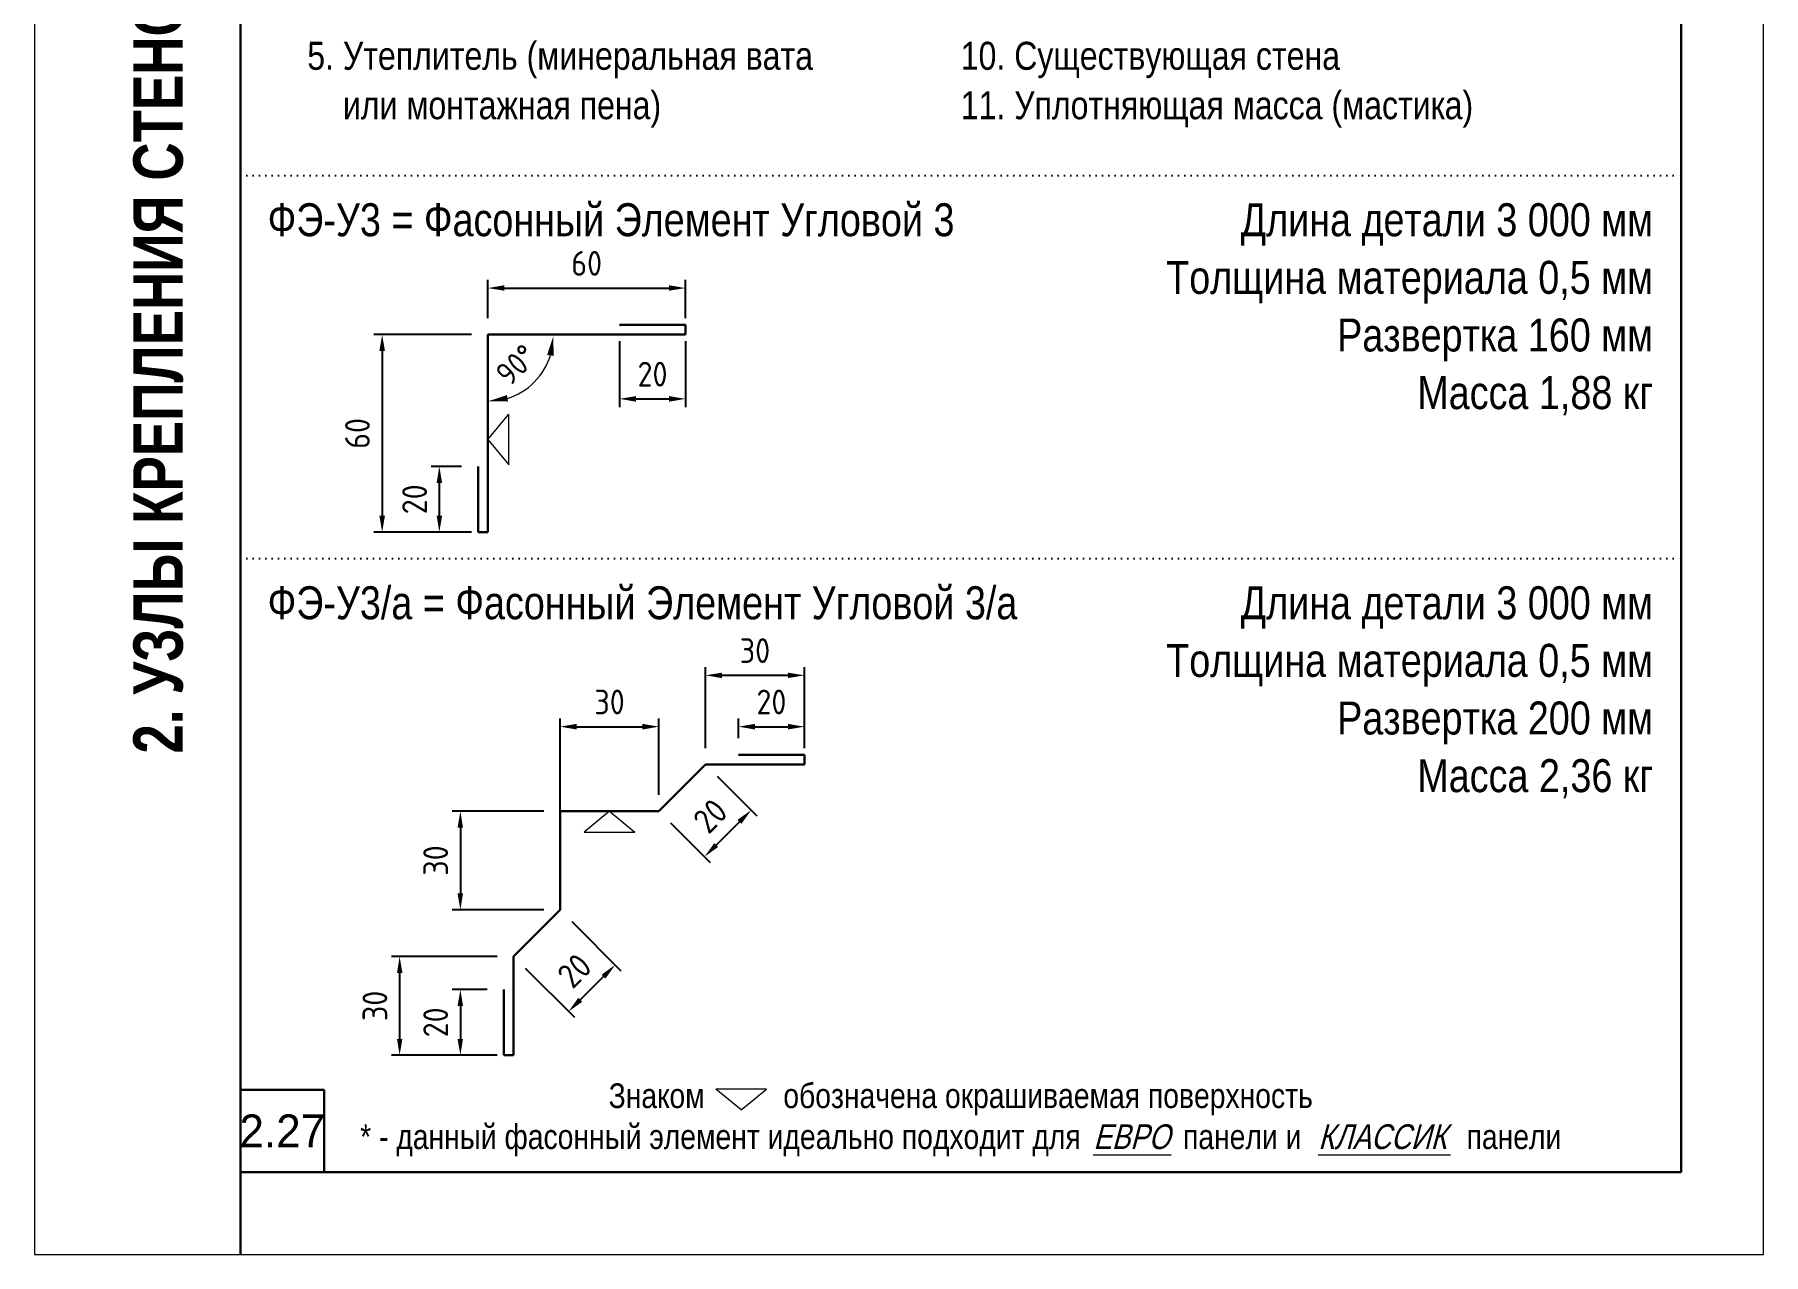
# Model space of a CAD drawing. Extents: x 5821 to 16321, y -13531 to 5774.
# Drawn here: x 12121 to 13171, y -166 to 575 of the extents above; entities that cross this region are included whole.
import ezdxf
from ezdxf.enums import TextEntityAlignment as Align

# ---------------------------------------------------------------- set-up
doc = ezdxf.new("R2010")
doc.units = 0
doc.header["$LTSCALE"] = 3
doc.linetypes.add('DOT2', pattern=[0.125, 0, -0.125])
doc.layers.get('0').update_dxf_attribs({"linetype": 'CONTINUOUS', "lineweight": 30})
doc.layers.get('DEFPOINTS').update_dxf_attribs({"linetype": 'CONTINUOUS'})
for name, color, linetype, lineweight in [('Logo', 1, 'CONTINUOUS', 9), ('new_fill', 8, 'CONTINUOUS', 13), ('RAZMER', 7, 'CONTINUOUS', 9), ('Нащельники', 1, 'CONTINUOUS', 30)]:
    doc.layers.add(name, color=color, linetype=linetype, lineweight=lineweight)
doc.layers.add('Punktir', color=7, linetype='CONTINUOUS')
doc.styles.add('LOGO', font='HATTEN.TTF')
doc.styles.add('ROMANS', font='romans.shx', dxfattribs={"width": 0.85})
doc.styles.add('style1', font='ARIALN.TTF')
doc.styles.add('style2', font='impact.TTF')
doc.styles.add('курсив', font='ARIAL.TTF', dxfattribs={"width": 0.8, "oblique": 15})
doc.dimstyles.new('2.5', dxfattribs={"dimscale": 5, "dimtxt": 3, "dimasz": 2, "dimexe": 1, "dimexo": 2, "dimgap": 0, "dimtad": 0, "dimdec": 0, "dimlfac": 0.5, "dimzin": 9, "dimdsep": 46, "dimtxsty": 'ROMANS', "dimcen": -3, "dimdle": 1, "dimclrd": 256, "dimclre": 256, "dimclrt": 256, "dimadec": 0, "dimazin": 0, "dimtfac": 1, "dimtdec": 0, "dimtofl": 0, "dimtmove": 2, "dimatfit": 3, "dimfxl": 0, "dimtvp": 1, "dimtolj": 1, "dimtzin": 9, "dimarcsym": 0})
doc.dimstyles.get("Standard").update_dxf_attribs({"dimscale": 0, "dimtxt": 3, "dimasz": 3, "dimexe": 2.5, "dimexo": 2.5, "dimgap": 1.5, "dimtad": 0, "dimdec": 0, "dimzin": 9, "dimdsep": 46, "dimtxsty": 'ROMANS', "dimcen": -3, "dimdle": 1.25, "dimadec": 0, "dimazin": 0, "dimtfac": 0.75, "dimtdec": 0, "dimtofl": 0, "dimtmove": 2, "dimatfit": 3, "dimfxl": 0, "dimtvp": 1.5, "dimtolj": 1, "dimtzin": 0, "dimarcsym": 0})

# ---------------------------------------------------------------- blocks, each defined once
blk = doc.blocks.new('*D766')
at = {"layer": 'DEFPOINTS', "color": 0, "transparency": 16777216}
for p in [(12516.4, 420.7), (12396.4, 392.4), (12516.4, 392.4)]:
    blk.add_point(p, dxfattribs=at)
at = {"layer": 'RAZMER', "lineweight": -2, "transparency": 16777216}
for p, q in [((12396.4, 402.4), (12396.4, 425.7)), ((12406.4, 420.7), (12506.4, 420.7)), ((12516.4, 402.4), (12516.4, 425.7))]:
    blk.add_line(p, q, dxfattribs=at)
at = {"layer": 'RAZMER', "transparency": 16777216}
for points in [[(12406.4, 422.4), (12406.4, 419.1), (12396.4, 420.7)], [(12506.4, 422.4), (12506.4, 419.1), (12516.4, 420.7)]]:
    blk.add_solid(points, dxfattribs=at)
at = {"layer": 'RAZMER', "transparency": 16777216, "insert": (12456.4, 435.7), "char_height": 15, "attachment_point": 5, "style": 'ROMANS'}
blk.add_mtext('\\A1;60', dxfattribs=at)
blk = doc.blocks.new('*D767')
at = {"layer": 'DEFPOINTS', "color": 0, "transparency": 16777216}
for p in [(12396.4, 391.7), (12396.4, 391.7), (12516.4, 391.7), (12430.9, 371.8), (12396.4, 271.7)]:
    blk.add_point(p, dxfattribs=at)
at = {"layer": 'RAZMER', "color": 0, "lineweight": 0, "transparency": 16777216}
blk.add_arc((12396.4, 391.7), 39.8, 287.3547, 342.6453, dxfattribs=at)
at = {"layer": 'RAZMER', "color": 0, "transparency": 16777216}
for points in [[(12432.4, 380.1), (12436.3, 379.5), (12436.2, 391.7)], [(12408.6, 351.8), (12408, 355.7), (12396.4, 351.9)]]:
    blk.add_solid(points, dxfattribs=at)
at = {"layer": 'RAZMER', "color": 0, "transparency": 16777216, "insert": (12413.6, 374.1), "char_height": 14, "attachment_point": 5, "rotation": 44.2944, "style": 'ROMANS'}
blk.add_mtext('\\A1;90°', dxfattribs=at)
blk = doc.blocks.new('*D768')
at = {"layer": 'DEFPOINTS', "color": 0, "transparency": 16777216}
for p in [(12390.4, 312.4), (12366.9, 272.4), (12390.4, 272.4)]:
    blk.add_point(p, dxfattribs=at)
at = {"layer": 'RAZMER', "lineweight": -2, "transparency": 16777216}
for p, q in [((12380.4, 312.4), (12361.9, 312.4)), ((12366.9, 302.4), (12366.9, 282.4)), ((12380.4, 272.4), (12361.9, 272.4))]:
    blk.add_line(p, q, dxfattribs=at)
at = {"layer": 'RAZMER', "transparency": 16777216}
for points in [[(12365.3, 302.4), (12368.6, 302.4), (12366.9, 312.4)], [(12365.3, 282.4), (12368.6, 282.4), (12366.9, 272.4)]]:
    blk.add_solid(points, dxfattribs=at)
at = {"layer": 'RAZMER', "transparency": 16777216, "insert": (12351.9, 292.4), "char_height": 15, "attachment_point": 5, "rotation": 90, "style": 'ROMANS'}
blk.add_mtext('\\A1;20', dxfattribs=at)
blk = doc.blocks.new('*D769')
at = {"layer": 'DEFPOINTS', "color": 0, "transparency": 16777216}
for p in [(12396.4, 392.4), (12332.2, 272.4), (12396.4, 272.4)]:
    blk.add_point(p, dxfattribs=at)
at = {"layer": 'RAZMER', "lineweight": -2, "transparency": 16777216}
for p, q in [((12386.4, 392.4), (12327.2, 392.4)), ((12332.2, 382.4), (12332.2, 282.4)), ((12386.4, 272.4), (12327.2, 272.4))]:
    blk.add_line(p, q, dxfattribs=at)
at = {"layer": 'RAZMER', "transparency": 16777216}
for points in [[(12330.5, 382.4), (12333.9, 382.4), (12332.2, 392.4)], [(12330.5, 282.4), (12333.9, 282.4), (12332.2, 272.4)]]:
    blk.add_solid(points, dxfattribs=at)
at = {"layer": 'RAZMER', "transparency": 16777216, "insert": (12317.2, 332.4), "char_height": 15, "attachment_point": 5, "rotation": 90, "style": 'ROMANS'}
blk.add_mtext('\\A1;60', dxfattribs=at)
blk = doc.blocks.new('*D770')
at = {"layer": 'DEFPOINTS', "color": 0, "transparency": 16777216}
for p in [(12476.4, 398.4), (12516.4, 398.4), (12516.4, 353.4)]:
    blk.add_point(p, dxfattribs=at)
at = {"layer": 'RAZMER', "lineweight": -2, "transparency": 16777216}
for p, q in [((12476.4, 388.4), (12476.4, 348.4)), ((12516.4, 388.4), (12516.4, 348.4)), ((12486.4, 353.4), (12506.4, 353.4))]:
    blk.add_line(p, q, dxfattribs=at)
at = {"layer": 'RAZMER', "transparency": 16777216}
for points in [[(12486.4, 355.1), (12486.4, 351.7), (12476.4, 353.4)], [(12506.4, 355.1), (12506.4, 351.7), (12516.4, 353.4)]]:
    blk.add_solid(points, dxfattribs=at)
at = {"layer": 'RAZMER', "transparency": 16777216, "insert": (12496.4, 368.4), "char_height": 15, "attachment_point": 5, "style": 'ROMANS'}
blk.add_mtext('\\A1;20', dxfattribs=at)
blk = doc.blocks.new('*D772')
at = {"layer": 'DEFPOINTS', "color": 0, "transparency": 16777216}
for p in [(12588.6, 185.5), (12528.6, 131.3), (12588.6, 131.3)]:
    blk.add_point(p, dxfattribs=at)
at = {"layer": 'RAZMER', "lineweight": -2, "transparency": 16777216}
for p, q in [((12528.6, 141.3), (12528.6, 190.5)), ((12588.6, 141.3), (12588.6, 190.5)), ((12538.6, 185.5), (12578.6, 185.5))]:
    blk.add_line(p, q, dxfattribs=at)
at = {"layer": 'RAZMER', "transparency": 16777216}
for points in [[(12538.6, 187.1), (12538.6, 183.8), (12528.6, 185.5)], [(12578.6, 187.1), (12578.6, 183.8), (12588.6, 185.5)]]:
    blk.add_solid(points, dxfattribs=at)
at = {"layer": 'RAZMER', "transparency": 16777216, "insert": (12558.6, 200.5), "char_height": 15, "attachment_point": 5, "style": 'ROMANS'}
blk.add_mtext('\\A1;30', dxfattribs=at)
blk = doc.blocks.new('*D773')
at = {"layer": 'DEFPOINTS', "color": 0, "transparency": 16777216}
for p in [(12588.6, 154.3), (12548.6, 137.3), (12588.6, 137.3)]:
    blk.add_point(p, dxfattribs=at)
at = {"layer": 'RAZMER', "lineweight": -2, "transparency": 16777216}
for p, q in [((12548.6, 147.3), (12548.6, 159.3)), ((12588.6, 147.3), (12588.6, 159.3)), ((12558.6, 154.3), (12578.6, 154.3))]:
    blk.add_line(p, q, dxfattribs=at)
at = {"layer": 'RAZMER', "transparency": 16777216}
for points in [[(12558.6, 156), (12558.6, 152.6), (12548.6, 154.3)], [(12578.6, 156), (12578.6, 152.6), (12588.6, 154.3)]]:
    blk.add_solid(points, dxfattribs=at)
at = {"layer": 'RAZMER', "transparency": 16777216, "insert": (12568.6, 169.3), "char_height": 15, "attachment_point": 5, "style": 'ROMANS'}
blk.add_mtext('\\A1;20', dxfattribs=at)
blk = doc.blocks.new('*D774')
at = {"layer": 'DEFPOINTS', "color": 0, "transparency": 16777216}
for p in [(12528.6, 131.3), (12500.3, 103), (12528, 75.3)]:
    blk.add_point(p, dxfattribs=at)
at = {"layer": 'RAZMER', "lineweight": -2, "transparency": 16777216}
for p, q in [((12535.7, 124.2), (12559.8, 100.1)), ((12507.4, 95.9), (12531.5, 71.8)), ((12549.2, 96.5), (12535.1, 82.4))]:
    blk.add_line(p, q, dxfattribs=at)
at = {"layer": 'RAZMER', "transparency": 16777216}
for points in [[(12548, 97.7), (12550.4, 95.3), (12556.3, 103.6)], [(12533.9, 83.6), (12536.2, 81.2), (12528, 75.3)]]:
    blk.add_solid(points, dxfattribs=at)
at = {"layer": 'RAZMER', "transparency": 16777216, "insert": (12531.5, 100.1), "char_height": 15, "attachment_point": 5, "rotation": 45, "style": 'ROMANS'}
blk.add_mtext('\\A1;20', dxfattribs=at)
blk = doc.blocks.new('*D775')
at = {"layer": 'DEFPOINTS', "color": 0, "transparency": 16777216}
for p in [(12500.3, 154.3), (12500.3, 103), (12440.3, 89.6)]:
    blk.add_point(p, dxfattribs=at)
at = {"layer": 'RAZMER', "lineweight": -2, "transparency": 16777216}
for p, q in [((12440.3, 99.6), (12440.3, 159.3)), ((12500.3, 113), (12500.3, 159.3)), ((12450.3, 154.3), (12490.3, 154.3))]:
    blk.add_line(p, q, dxfattribs=at)
at = {"layer": 'RAZMER', "transparency": 16777216}
for points in [[(12450.3, 156), (12450.3, 152.6), (12440.3, 154.3)], [(12490.3, 156), (12490.3, 152.6), (12500.3, 154.3)]]:
    blk.add_solid(points, dxfattribs=at)
at = {"layer": 'RAZMER', "transparency": 16777216, "insert": (12470.3, 169.3), "char_height": 15, "attachment_point": 5, "style": 'ROMANS'}
blk.add_mtext('\\A1;30', dxfattribs=at)
blk = doc.blocks.new('*D776')
at = {"layer": 'DEFPOINTS', "color": 0, "transparency": 16777216}
for p in [(12412, 14.7), (12342.8, -45.3), (12412, -45.3)]:
    blk.add_point(p, dxfattribs=at)
at = {"layer": 'RAZMER', "lineweight": -2, "transparency": 16777216}
for p, q in [((12402, 14.7), (12337.8, 14.7)), ((12342.8, 4.7), (12342.8, -35.3)), ((12402, -45.3), (12337.8, -45.3))]:
    blk.add_line(p, q, dxfattribs=at)
at = {"layer": 'RAZMER', "transparency": 16777216}
for points in [[(12341.2, 4.7), (12344.5, 4.7), (12342.8, 14.7)], [(12341.2, -35.3), (12344.5, -35.3), (12342.8, -45.3)]]:
    blk.add_solid(points, dxfattribs=at)
at = {"layer": 'RAZMER', "transparency": 16777216, "insert": (12327.8, -15.3), "char_height": 15, "attachment_point": 5, "rotation": 90, "style": 'ROMANS'}
blk.add_mtext('\\A1;30', dxfattribs=at)
blk = doc.blocks.new('*D777')
at = {"layer": 'DEFPOINTS', "color": 0, "transparency": 16777216}
for p in [(12406, -5.3), (12379.7, -45.3), (12406, -45.3)]:
    blk.add_point(p, dxfattribs=at)
at = {"layer": 'RAZMER', "lineweight": -2, "transparency": 16777216}
for p, q in [((12396, -5.3), (12374.7, -5.3)), ((12379.7, -15.3), (12379.7, -35.3)), ((12396, -45.3), (12374.7, -45.3))]:
    blk.add_line(p, q, dxfattribs=at)
at = {"layer": 'RAZMER', "transparency": 16777216}
for points in [[(12378, -15.3), (12381.3, -15.3), (12379.7, -5.3)], [(12378, -35.3), (12381.3, -35.3), (12379.7, -45.3)]]:
    blk.add_solid(points, dxfattribs=at)
at = {"layer": 'RAZMER', "transparency": 16777216, "insert": (12364.7, -25.3), "char_height": 15, "attachment_point": 5, "rotation": 90, "style": 'ROMANS'}
blk.add_mtext('\\A1;20', dxfattribs=at)
blk = doc.blocks.new('*D778')
at = {"layer": 'DEFPOINTS', "color": 0, "transparency": 16777216}
for p in [(12440.3, 103), (12379.7, 43), (12440.3, 43)]:
    blk.add_point(p, dxfattribs=at)
at = {"layer": 'RAZMER', "lineweight": -2, "transparency": 16777216}
for p, q in [((12430.3, 103), (12374.7, 103)), ((12379.7, 93), (12379.7, 53)), ((12430.3, 43), (12374.7, 43))]:
    blk.add_line(p, q, dxfattribs=at)
at = {"layer": 'RAZMER', "transparency": 16777216}
for points in [[(12378, 93), (12381.3, 93), (12379.7, 103)], [(12378, 53), (12381.3, 53), (12379.7, 43)]]:
    blk.add_solid(points, dxfattribs=at)
at = {"layer": 'RAZMER', "transparency": 16777216, "insert": (12364.7, 73), "char_height": 15, "attachment_point": 5, "rotation": 90, "style": 'ROMANS'}
blk.add_mtext('\\A1;30', dxfattribs=at)
blk = doc.blocks.new('*D779')
at = {"layer": 'DEFPOINTS', "color": 0, "transparency": 16777216}
for p in [(12440.3, 43), (12412, 14.7), (12473.7, 9.6)]:
    blk.add_point(p, dxfattribs=at)
at = {"layer": 'RAZMER', "lineweight": -2, "transparency": 16777216}
for p, q in [((12447.4, 35.9), (12477.2, 6.1)), ((12419.1, 7.6), (12449, -22.2)), ((12452.5, -11.6), (12466.6, 2.5))]:
    blk.add_line(p, q, dxfattribs=at)
at = {"layer": 'RAZMER', "transparency": 16777216}
for points in [[(12465.5, 3.7), (12467.8, 1.3), (12473.7, 9.6)], [(12451.3, -10.4), (12453.7, -12.8), (12445.4, -18.7)]]:
    blk.add_solid(points, dxfattribs=at)
at = {"layer": 'RAZMER', "transparency": 16777216, "insert": (12449, 6.1), "char_height": 15, "attachment_point": 5, "rotation": 45, "style": 'ROMANS'}
blk.add_mtext('\\A1;20', dxfattribs=at)

msp = doc.modelspace()

# ---------------------------------------------------------------- linework, layer by layer
at = {"color": 1}
for p, q in [((12246.09, 1245.91), (12246.09, -166.24)), ((13121.09, 1245.91), (13121.09, -116.24)), ((12246.09, -66.24), (12297.01, -66.24)), ((12297.01, -66.24), (12297.01, -116.24)), ((12246.09, -116.24), (13121.09, -116.24))]:
    msp.add_line(p, q, dxfattribs=at)
at = {"layer": 'Logo'}
for p, q in [((12764.07, -105.81), (12811.31, -105.81)), ((12900.69, -105.81), (12981.14, -105.81))]:
    msp.add_line(p, q, dxfattribs=at)
at = {"layer": 'Punktir', "linetype": 'DOT2', "ltscale": 10}
for p, q in [((12246.09, 489.02), (13121.09, 489.02)), ((12246.09, 256.38), (13121.09, 256.38))]:
    msp.add_line(p, q, dxfattribs=at)
at = {"layer": 'RAZMER'}
for p, q in [((12121.09, 1318.76), (12121.09, -166.24)), ((12121.09, 1318.76), (12121.09, -166.24)), ((12121.09, 1318.76), (12121.09, -166.24)), ((12121.09, 1318.76), (12121.09, -166.24)), ((12121.09, 1318.76), (12121.09, -166.24)), ((12121.09, 1318.76), (12121.09, -166.24)), ((12121.09, 1318.76), (12121.09, -166.24)), ((12121.09, 1318.76), (12121.09, -166.24)), ((12121.09, 1318.76), (12121.09, -166.24)), ((12121.09, 1318.76), (12121.09, -166.24)), ((12121.09, 1318.76), (12121.09, -166.24)), ((12121.09, 1318.76), (12121.09, -166.24)), ((12121.09, 1318.76), (12121.09, -166.24)), ((12121.09, 1318.76), (12121.09, -166.24)), ((12121.09, 1318.76), (12121.09, -166.24)), ((12121.09, 1318.76), (12121.09, -166.24)), ((12121.09, 1318.76), (12121.09, -166.24)), ((12121.09, 1318.76), (12121.09, -166.24)), ((12121.09, 1318.76), (12121.09, -166.24)), ((12121.09, 1318.76), (12121.09, -166.24)), ((12121.09, 1318.76), (12121.09, -166.24)), ((12121.09, 1318.76), (12121.09, -166.24)), ((12121.09, 1318.76), (12121.09, -166.24)), ((12121.09, 1318.76), (12121.09, -166.24)), ((12121.09, 1318.76), (12121.09, -166.24)), ((12121.09, 1318.76), (12121.09, -166.24)), ((12121.09, 1318.76), (12121.09, -166.24)), ((12121.09, 1318.76), (12121.09, -166.24)), ((12121.09, 1318.76), (12121.09, -166.24)), ((12121.09, 1318.76), (12121.09, -166.24)), ((12121.09, 1318.76), (12121.09, -166.24)), ((12121.09, 1318.76), (12121.09, -166.24)), ((12121.09, 1318.76), (12121.09, -166.24)), ((12121.09, 1318.76), (12121.09, -166.24)), ((12121.09, 1318.76), (12121.09, -166.24)), ((12121.09, 1318.76), (12121.09, -166.24)), ((12121.09, 1318.76), (12121.09, -166.24)), ((12121.09, 1318.76), (12121.09, -166.24)), ((12121.09, 1318.76), (12121.09, -166.24)), ((12121.09, 1318.76), (12121.09, -166.24)), ((12121.09, 1318.76), (12121.09, -166.24)), ((12121.09, 1318.76), (12121.09, -166.24)), ((12396.41, 328.68), (12409.07, 344.07)), ((12409.07, 313.28), (12409.07, 344.07)), ((12396.41, 328.68), (12409.07, 313.28)), ((12470.32, 102.98), (12454.93, 90.32)), ((12470.32, 102.98), (12485.72, 90.32)), ((12454.93, 90.32), (12485.72, 90.32)), ((12550.29, -78.52), (12534.89, -65.86)), ((12565.68, -65.86), (12534.89, -65.86)), ((12550.29, -78.52), (12565.68, -65.86))]:
    msp.add_line(p, q, dxfattribs=at)
msp.add_lwpolyline([(13171.09, 1318.76), (12121.09, 1318.76), (12121.09, -166.24), (13171.09, -166.24)], close=True, dxfattribs=at)
at = {"layer": 'Нащельники'}
for p, q in [((12396.41, 392.41), (12516.41, 392.41)), ((12396.41, 392.41), (12396.41, 272.41)), ((12476.41, 398.41), (12516.41, 398.41)), ((12516.41, 398.41), (12516.41, 392.41)), ((12390.41, 312.41), (12390.41, 272.41)), ((12390.41, 272.41), (12396.41, 272.41)), ((12548.61, 137.26), (12588.61, 137.26)), ((12588.61, 137.26), (12588.61, 131.26)), ((12528.61, 131.26), (12500.32, 102.98)), ((12588.61, 131.26), (12528.61, 131.26)), ((12500.32, 102.98), (12440.32, 102.98)), ((12440.32, 42.98), (12440.32, 102.98)), ((12412.04, 14.69), (12440.32, 42.98)), ((12412.04, -45.31), (12412.04, 14.69)), ((12406.04, -5.31), (12406.04, -45.31)), ((12406.04, -45.31), (12412.04, -45.31))]:
    msp.add_line(p, q, dxfattribs=at)

# ---------------------------------------------------------------- texts
at = {"style": 'style1'}
for s, height, p in [('5. Утеплитель (минеральная вата', 17, (12286.71, 553.28)), ('10. Существующая стена', 17, (12683.59, 553.28)), ('    или монтажная пена)', 17, (12286.71, 523.28)), ('11. Уплотняющая масса (мастика)', 17, (12683.59, 523.28)), ('ФЭ-У3 = Фасонный Элемент Угловой 3', 20, (12262.63, 452.2)), ('ФЭ-У3/а = Фасонный Элемент Угловой 3/а', 20, (12262.63, 219.56))]:
    msp.add_text(s, height=height, dxfattribs=at).set_placement(p)
for s, p in [('Длина детали 3 000 мм', (13104.09, 452.2)), ('Толщина материала 0,5 мм', (13104.09, 417.2)), ('Развертка 160 мм', (13104.09, 382.2)), ('Масса 1,88 кг', (13104.09, 347.2)), ('Длина детали 3 000 мм', (13104.09, 219.56)), ('Толщина материала 0,5 мм', (13104.09, 184.56)), ('Развертка 200 мм', (13104.09, 149.56)), ('Масса 2,36 кг', (13104.09, 114.56))]:
    msp.add_text(s, height=20, dxfattribs=at).set_placement(p, align=Align.RIGHT)
for s, p in [('Знаком          обозначена окрашиваемая поверхность', (12683.59, -77.33)), ('* - данный фасонный элемент идеально подходит для             панели и                     панели', (12683.59, -102.24))]:
    msp.add_text(s, height=15, dxfattribs=at).set_placement(p, align=Align.CENTER)
at = {"color": 1, "style": 'курсив', "oblique": 15, "width": 0.8}
for s, p in [('ЕВРО', (12787.41, -102.24)), ('КЛАССИК', (12939.7, -102.24))]:
    msp.add_text(s, height=15, dxfattribs=at).set_placement(p, align=Align.CENTER)
at = {"layer": 'new_fill', "style": 'style2'}
msp.add_text('2. УЗЛЫ КРЕПЛЕНИЯ СТЕНОВЫХ СЭНДВИЧ-ПАНЕЛЕЙ', height=30, rotation=90, dxfattribs=at).set_placement((12211.09, 576.26), align=Align.CENTER)
at = {"layer": 'new_fill', "style": 'LOGO'}
msp.add_text('2.27', height=20, dxfattribs=at).set_placement((12271.55, -91.24), align=Align.MIDDLE_CENTER)

# ---------------------------------------------------------------- dimensions: what is measured, and where the dimension line sits
at = {"layer": 'RAZMER'}
for base, p1, p2, picture, middle in [((12516.41, 420.75), (12396.41, 392.41), (12516.41, 392.41), '*D766', (12456.41, 435.75)), ((12516.41, 353.4), (12476.41, 398.41), (12516.41, 398.41), '*D770', (12496.41, 368.4)), ((12588.61, 185.47), (12528.61, 131.26), (12588.61, 131.26), '*D772', (12558.61, 200.47)), ((12500.32, 154.31), (12440.32, 89.56), (12500.32, 102.98), '*D775', (12470.32, 169.31)), ((12588.61, 154.31), (12548.61, 137.26), (12588.61, 137.26), '*D773', (12568.61, 169.31))]:
    dim = msp.add_linear_dim(base=base, p1=p1, p2=p2, dimstyle='2.5', dxfattribs=at)
    dim.commit()
    dim.dimension.update_dxf_attribs({"geometry": picture, "text_midpoint": middle})
for base, p1, p2, angle, picture, middle in [((12332.2, 272.41), (12396.41, 392.41), (12396.41, 272.41), 90, '*D769', (12317.2, 332.41)), ((12366.94, 272.41), (12390.41, 312.41), (12390.41, 272.41), 90, '*D768', (12351.94, 292.41)), ((12379.66, 42.98), (12440.32, 102.98), (12440.32, 42.98), 270, '*D778', (12364.66, 72.98)), ((12342.84, -45.31), (12412.04, 14.69), (12412.04, -45.31), 270, '*D776', (12327.84, -15.31)), ((12379.66, -45.31), (12406.04, -5.31), (12406.04, -45.31), 270, '*D777', (12364.66, -25.31))]:
    dim = msp.add_linear_dim(base=base, p1=p1, p2=p2, angle=angle, dimstyle='2.5', dxfattribs=at)
    dim.commit()
    dim.dimension.update_dxf_attribs({"geometry": picture, "text_midpoint": middle})
dim = msp.add_angular_dim_2l(base=(12430.85, 371.82), line1=((12396.41, 391.7), (12516.41, 391.7)), line2=((12396.41, 391.7), (12396.41, 271.7)), dimstyle='Standard', override={"dimscale": 1, "dimtxt": 14, "dimasz": 12, "dimlwd": 0}, dxfattribs=at)
dim.commit()
dim.dimension.update_dxf_attribs({"geometry": '*D767', "text_midpoint": (12413.57, 374.12), "dimtype": 162})
for p1, p2, distance, picture, middle in [((12528.61, 131.26), (12500.32, 102.98), 39.13, '*D774', (12531.53, 100.06)), ((12412.04, 14.69), (12440.32, 42.98), -47.22, '*D779', (12448.96, 6.05))]:
    dim = msp.add_aligned_dim(p1=p1, p2=p2, distance=distance, dimstyle='2.5', dxfattribs=at)
    dim.commit()
    dim.dimension.update_dxf_attribs({"geometry": picture, "text_midpoint": middle})

doc.saveas('drawing.dxf')
